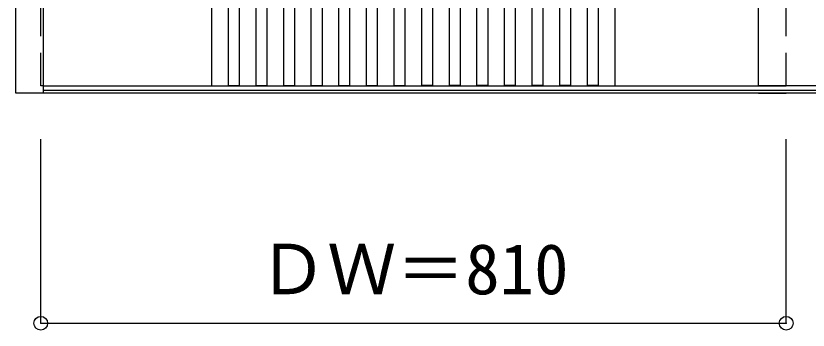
# Model space of a CAD drawing. Units: millimetres, scale not verified. Extents: x -6000 to 5700, y -4307 to 4175.
# Drawn here: x -4706 to -3845, y 1160 to 1502 of the extents above; entities that cross this region are included whole.
import ezdxf
from ezdxf.enums import TextEntityAlignment as Align

# ---------------------------------------------------------------- set-up
doc = ezdxf.new("R2010")
doc.units = ezdxf.units.MM
doc.header["$LTSCALE"] = 30
doc.header["$PDMODE"] = 32
doc.header["$PDSIZE"] = 15
doc.linetypes.add('DASHED1', pattern=[1.8, 1.2, -0.6])
for name, color, linetype in [('0-2_扉', 7, 'Continuous'), ('0-4_枠', 3, 'Continuous'), ('0-B_寸法', 4, 'Continuous')]:
    doc.layers.add(name, color=color, linetype=linetype)
doc.styles.add('ＭＳ ゴシック', font='')
doc.styles.get('ＭＳ ゴシック').set_extended_font_data('MS Gothic')

msp = doc.modelspace()

# ---------------------------------------------------------------- linework, layer by layer
at = {"layer": '0-2_扉'}
for p, q in [((-4493.15, 1426), (-4493.15, 3409)), ((-4055.15, 1426), (-4055.15, 3409)), ((-3899.15, 1426), (-3899.15, 3409)), ((-4475.15, 1426.5), (-4475.15, 3408.5)), ((-4463.15, 1426.5), (-4463.15, 3408.5)), ((-4445.15, 1426.5), (-4445.15, 3408.5)), ((-4433.15, 1426.5), (-4433.15, 3408.5)), ((-4415.15, 1426.5), (-4415.15, 3408.5)), ((-4403.15, 1426.5), (-4403.15, 3408.5)), ((-4385.15, 1426.5), (-4385.15, 3408.5)), ((-4373.15, 1426.5), (-4373.15, 3408.5)), ((-4355.15, 1426.5), (-4355.15, 3408.5)), ((-4343.15, 1426.5), (-4343.15, 3408.5)), ((-4325.15, 1426.5), (-4325.15, 3408.5)), ((-4313.15, 1426.5), (-4313.15, 3408.5)), ((-4295.15, 1426.5), (-4295.15, 3408.5)), ((-4283.15, 1426.5), (-4283.15, 3408.5)), ((-4265.15, 1426.5), (-4265.15, 3408.5)), ((-4253.15, 1426.5), (-4253.15, 3408.5)), ((-4235.15, 1426.5), (-4235.15, 3408.5)), ((-4223.15, 1426.5), (-4223.15, 3408.5)), ((-4205.15, 1426.5), (-4205.15, 3408.5)), ((-4193.15, 1426.5), (-4193.15, 3408.5)), ((-4175.15, 1426.5), (-4175.15, 3408.5)), ((-4163.15, 1426.5), (-4163.15, 3408.5)), ((-4145.15, 1426.5), (-4145.15, 3408.5)), ((-4133.15, 1426.5), (-4133.15, 3408.5)), ((-4115.15, 1426.5), (-4115.15, 3408.5)), ((-4103.15, 1426.5), (-4103.15, 3408.5)), ((-4085.15, 1426.5), (-4085.15, 3408.5)), ((-4073.15, 1426.5), (-4073.15, 3408.5)), ((-4676.15, 1426), (-3869.15, 1426)), ((-4475.15, 1426.5), (-4463.15, 1426.5)), ((-4445.15, 1426.5), (-4433.15, 1426.5)), ((-4415.15, 1426.5), (-4403.15, 1426.5)), ((-4385.15, 1426.5), (-4373.15, 1426.5)), ((-4355.15, 1426.5), (-4343.15, 1426.5)), ((-4325.15, 1426.5), (-4313.15, 1426.5)), ((-4295.15, 1426.5), (-4283.15, 1426.5)), ((-4253.15, 1426.5), (-4265.15, 1426.5)), ((-4223.15, 1426.5), (-4235.15, 1426.5)), ((-4193.15, 1426.5), (-4205.15, 1426.5)), ((-4163.15, 1426.5), (-4175.15, 1426.5)), ((-4133.15, 1426.5), (-4145.15, 1426.5)), ((-4103.15, 1426.5), (-4115.15, 1426.5)), ((-4073.15, 1426.5), (-4085.15, 1426.5)), ((-3899.15, 1426), (-3869.15, 1426)), ((-3089.15, 1426), (-3899.15, 1426))]:
    msp.add_line(p, q, dxfattribs=at)
at = {"layer": '0-2_扉', "linetype": 'DASHED1'}
msp.add_line((-4175.15, 1426.5), (-4175.15, 1434), dxfattribs=at)
at = {"layer": '0-4_枠'}
for p, q in [((-4676.15, 1418), (-4676.15, 3453)), ((-2309.15, 1421), (-4676.15, 1421)), ((-2309.15, 1418), (-4676.15, 1418)), ((-3899.15, 1418), (-3869.15, 1418))]:
    msp.add_line(p, q, dxfattribs=at)
at = {"layer": '0-4_枠', "color": 4, "linetype": 'DASHED1'}
for p, q in [((-4679.15, 1426), (-4679.15, 3409)), ((-3869.15, 1426), (-3869.15, 3409)), ((-4676.15, 1426), (-4679.15, 1426))]:
    msp.add_line(p, q, dxfattribs=at)
at = {"layer": '0-4_枠'}
msp.add_lwpolyline([(-4676.15, 1418), (-4706.15, 1418), (-4706.15, 3453)], dxfattribs=at)
at = {"layer": '0-B_寸法'}
for p, q in [((-4679.15, 1168), (-4679.15, 1368)), ((-3869.15, 1168), (-3869.15, 1368)), ((-4679.15, 1168), (-3869.15, 1168))]:
    msp.add_line(p, q, dxfattribs=at)
at = {"layer": '0-B_寸法', "color": 7}
for p in [(-4679.15, 1168), (-3869.15, 1168)]:
    msp.add_point(p, dxfattribs=at)

# ---------------------------------------------------------------- texts
at = {"layer": '0-B_寸法', "color": 7, "style": 'ＭＳ ゴシック'}
msp.add_text('ＤＷ＝810', height=54.99, dxfattribs=at).set_placement((-4442.9, 1183), align=Align.BOTTOM_LEFT)

doc.saveas('drawing.dxf')
